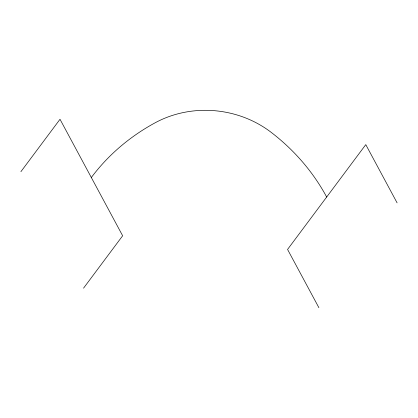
<?xml version="1.0" encoding="UTF-8"?>
<svg xmlns="http://www.w3.org/2000/svg" width="418" height="418" viewBox="0 0 418 418"><rect width="100%" height="100%" fill="white"/><g stroke="black" fill="none" stroke-linecap="round" stroke-linejoin="round"><path stroke-width="0.63" d="M20.9 171.678L60.009 119.271L122.646 235.768L83.537 288.174M397.1 202.866L365.781 144.623L287.563 249.436L318.887 307.685M326.672 197.03A211.106 191.172 8 0 0 271.334 132.469A100.106 90.654 8 0 0 155.062 122.829A211.106 191.172 8 0 0 91.328 177.519"/></g></svg>
